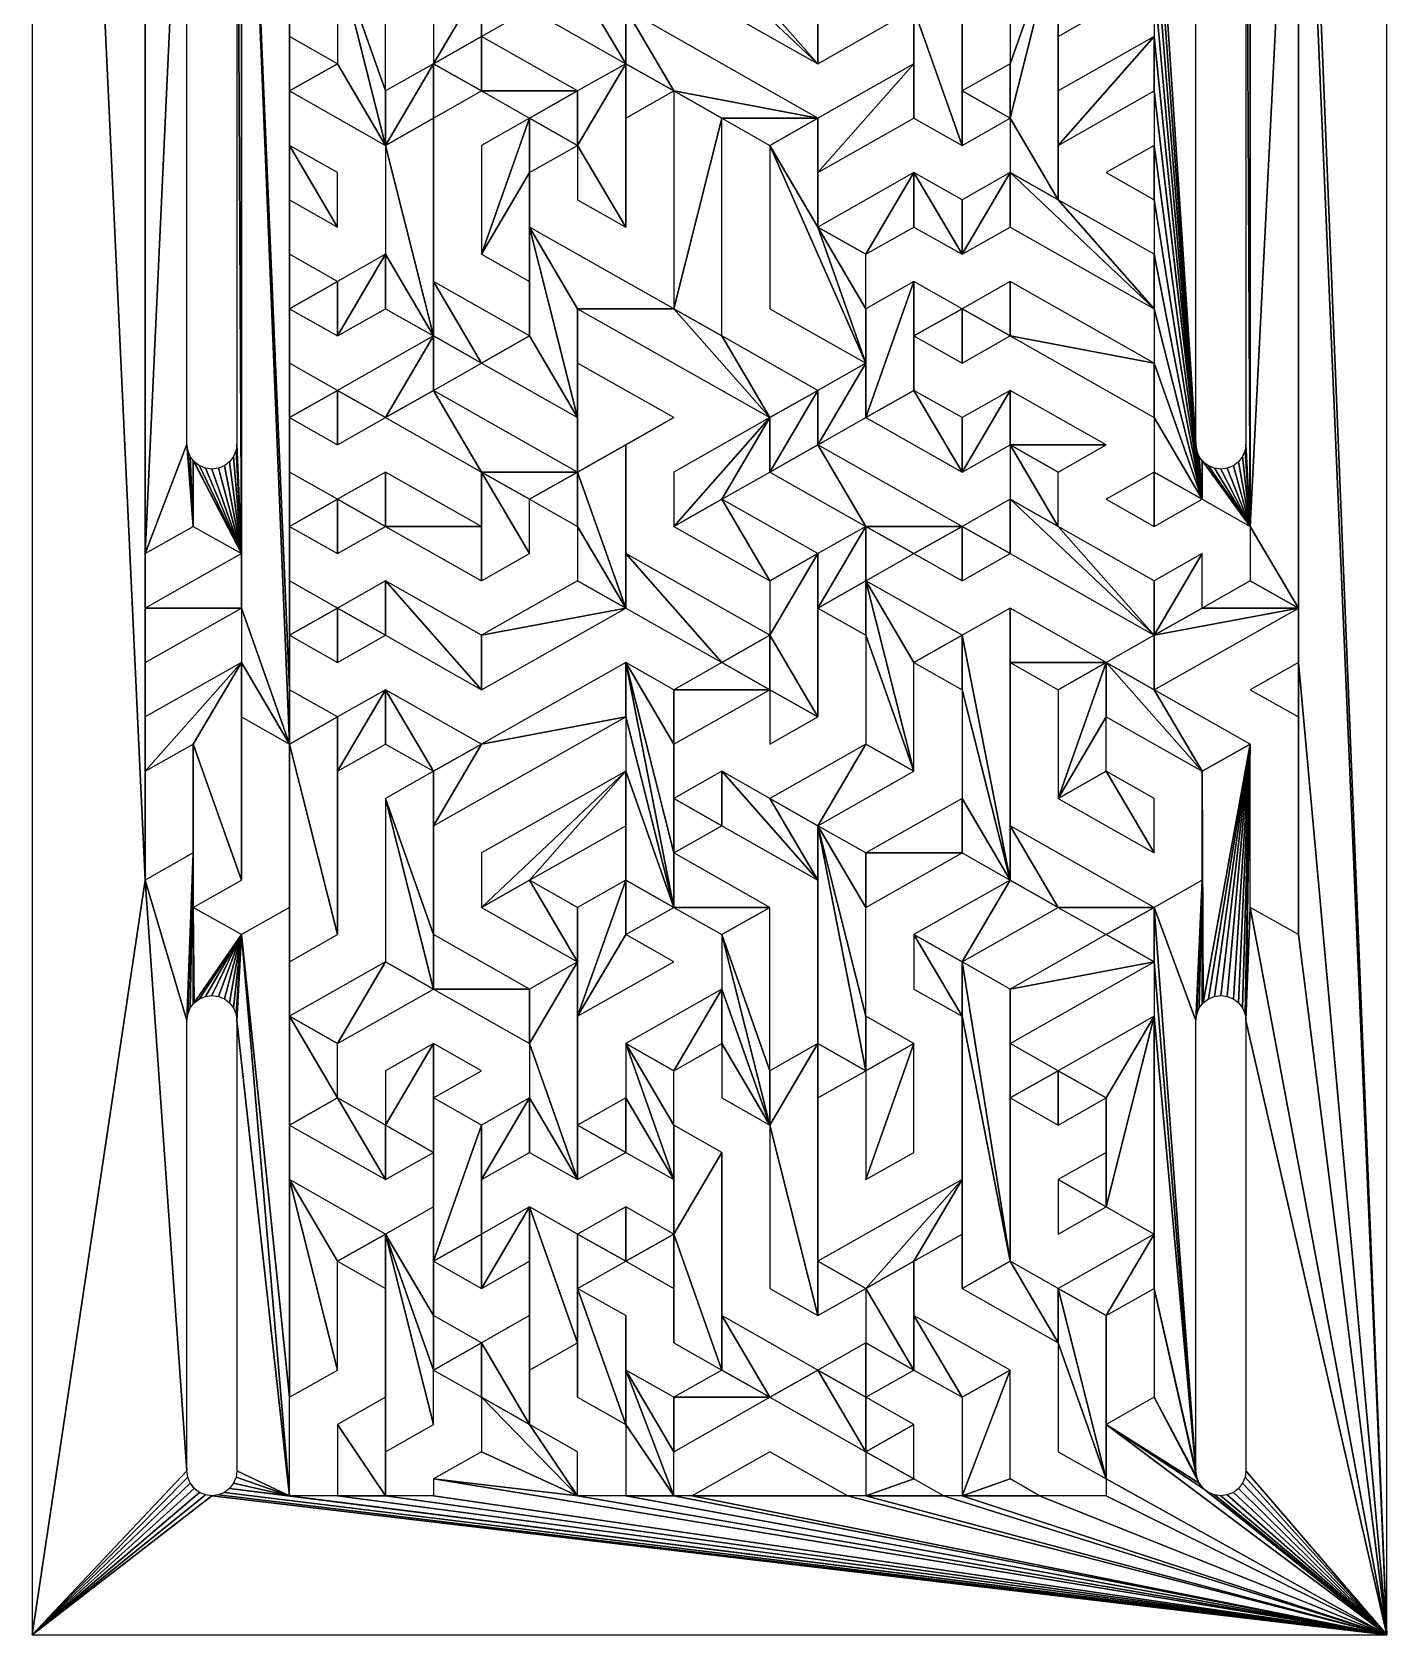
# Model space of a CAD drawing. Header units: millimetres. Extents: x 0 to 285, y 0 to 874.
# Drawn here: x 0 to 141, y 0 to 166.9 of the extents above; entities that cross this region are included whole.
import ezdxf

# ---------------------------------------------------------------- set-up
doc = ezdxf.new("R2010")
doc.units = ezdxf.units.MM
doc.layers.add('LAID_OUT_PANELS', color=134, linetype='CONTINUOUS')

# ---------------------------------------------------------------- blocks, each defined once
blk = doc.blocks.new('GROUP_4')
at = {"layer": 'LAID_OUT_PANELS'}
mesh = blk.add_polyface(dxfattribs=at)
corners = [(11.78, 112.57, 0), (11.78, 214.57, 0), (11.78, 106.91, 0), (11.78, 101.24, 0), (16.12, 206.07, 0), (16.12, 123.97, 0), (16.78, 115.41, 0), (16.21, 123.3, 0), (16.47, 122.67, 0), (16.78, 122.26, 0), (21.78, 112.57, 0), (16.88, 122.13, 0), (20.56, 122.13, 0), (20.97, 122.67, 0), (21.23, 123.3, 0), (21.32, 123.97, 0), (21.32, 206.07, 0), (21.78, 106.91, 0), (21.78, 225.91, 0), (26.78, 98.41, 0), (26.78, 109.74, 0), (26.78, 177.74, 0), (26.78, 132.41, 0), (26.78, 126.74, 0), (31.78, 129.57, 0), (26.78, 121.07, 0), (31.78, 123.91, 0), (36.78, 126.74, 0), (26.78, 160.74, 0), (26.78, 166.41, 0), (26.78, 143.74, 0), (26.78, 149.41, 0), (26.78, 155.07, 0), (31.78, 146.57, 0), (31.78, 152.24, 0), (26.78, 138.07, 0), (31.78, 140.91, 0), (31.78, 135.24, 0), (36.78, 143.74, 0), (36.78, 138.07, 0), (26.78, 92.74, 0), (21.78, 214.57, 0), (0, 0, 0), (11.78, 78.57, 0), (0, 330, 0), (11.78, 225.91, 0)]
mesh.append_faces([[corners[k] for k in face] for face in [(32, 33, 34)]], dxfattribs={"vtx0": -1})
mesh.append_faces([[corners[k] for k in face] for face in [(0, 1, 2), (4, 0, 5), (5, 6, 7), (7, 6, 8), (8, 6, 9), (9, 10, 11), (12, 10, 13), (13, 10, 14), (14, 10, 15), (15, 10, 16), (22, 23, 24), (23, 22, 25), (28, 31, 32), (33, 32, 31), (30, 35, 36), (36, 37, 38), (42, 43, 44)]], dxfattribs={"vtx0": -1, "vtx1": -1})
mesh.append_faces([[corners[k] for k in face] for face in [(2, 1, 3), (10, 17, 18), (19, 20, 21), (28, 29, 30), (29, 20, 22), (29, 22, 30), (17, 40, 41), (41, 40, 19), (20, 25, 22), (45, 43, 3)]], dxfattribs={"vtx0": -1, "vtx1": -1, "vtx2": -1})
mesh.append_faces([[corners[k] for k in face] for face in [(24, 23, 26), (24, 26, 27), (28, 30, 31), (20, 29, 21), (30, 22, 35), (36, 35, 37), (38, 37, 39)]], dxfattribs={"vtx0": -1, "vtx2": -1})
mesh = blk.add_polyface(dxfattribs=at)
corners = [(11.78, 242.91, 0), (11.78, 237.24, 0), (16.78, 240.07, 0), (11.78, 225.91, 0), (11.78, 231.57, 0), (11.78, 214.57, 0), (16.12, 206.07, 0), (16.78, 217.41, 0), (16.21, 206.75, 0), (16.47, 207.37, 0), (16.78, 207.78, 0), (16.88, 207.91, 0), (16.78, 223.07, 0), (21.78, 225.91, 0), (17.42, 208.32, 0), (18.05, 208.58, 0), (18.72, 208.67, 0), (19.39, 208.58, 0), (20.02, 208.32, 0), (20.56, 207.91, 0), (20.97, 207.37, 0), (21.23, 206.75, 0), (21.32, 206.07, 0), (31.78, 242.91, 0), (26.78, 240.07, 0), (26.78, 234.41, 0), (21.78, 231.57, 0), (16.78, 234.41, 0), (21.78, 220.24, 0), (26.78, 223.07, 0), (26.78, 211.74, 0), (26.78, 228.74, 0), (21.78, 214.57, 0), (26.78, 206.07, 0), (31.78, 208.91, 0), (31.78, 220.24, 0), (31.78, 225.91, 0), (36.78, 223.07, 0), (0, 330, 0), (11.78, 78.57, 0)]
mesh.append_faces([[corners[k] for k in face] for face in [(0, 1, 2), (26, 24, 27)]], dxfattribs={"vtx0": -1})
mesh.append_faces([[corners[k] for k in face] for face in [(1, 3, 4), (5, 6, 7), (12, 4, 3), (4, 12, 13), (25, 30, 31), (32, 33, 30), (31, 35, 36)]], dxfattribs={"vtx0": -1, "vtx1": -1})
mesh.append_faces([[corners[k] for k in face] for face in [(1, 0, 3), (13, 7, 11), (23, 24, 25), (24, 26, 28), (24, 30, 25), (30, 34, 31), (38, 39, 0)]], dxfattribs={"vtx0": -1, "vtx1": -1, "vtx2": -1})
mesh.append_faces([[corners[k] for k in face] for face in [(7, 6, 8), (7, 8, 9), (7, 9, 10), (7, 10, 11), (13, 12, 7), (13, 11, 14), (13, 14, 15), (13, 15, 16), (13, 16, 17), (13, 17, 18), (13, 18, 19), (13, 19, 20), (13, 20, 21), (13, 21, 22), (24, 28, 29), (24, 29, 30), (30, 33, 34), (31, 34, 35), (36, 35, 37)]], dxfattribs={"vtx0": -1, "vtx2": -1})
mesh = blk.add_polyface(dxfattribs=at)
corners = [(96.78, 172.07, 0), (96.78, 155.07, 0), (96.78, 160.74, 0), (101.78, 157.91, 0), (101.78, 163.57, 0), (96.78, 189.07, 0), (86.78, 177.74, 0), (106.78, 189.07, 0), (101.78, 203.24, 0), (111.78, 214.57, 0), (96.78, 206.07, 0), (111.78, 208.91, 0), (116.78, 206.07, 0), (111.78, 203.24, 0), (101.78, 174.91, 0), (116.78, 189.07, 0), (96.78, 177.74, 0), (106.78, 177.74, 0), (106.78, 149.41, 0), (116.78, 183.41, 0), (116.78, 177.74, 0), (111.78, 174.91, 0), (116.78, 172.07, 0), (106.78, 160.74, 0), (106.78, 172.07, 0), (106.78, 155.07, 0), (116.78, 166.41, 0), (116.78, 160.74, 0), (106.78, 166.41, 0), (111.78, 169.24, 0), (91.78, 208.91, 0), (86.78, 206.07, 0), (111.78, 197.57, 0), (116.78, 200.41, 0), (116.78, 211.74, 0), (121.78, 214.57, 0), (121.12, 206.07, 0), (121.12, 123.97, 0), (121.21, 206.75, 0), (141, 330, 0), (131.78, 225.91, 0), (141, 0), (126.32, 206.07, 0), (126.78, 115.41, 0), (126.78, 217.41, 0), (131.78, 214.57, 0)]
mesh.append_faces([[corners[k] for k in face] for face in [(12, 11, 13), (14, 15, 16), (24, 28, 29), (15, 30, 31)]], dxfattribs={"vtx0": -1})
mesh.append_faces([[corners[k] for k in face] for face in [(0, 1, 2), (2, 3, 4), (17, 23, 24), (23, 25, 26), (28, 24, 23), (30, 15, 10), (8, 15, 32), (32, 15, 33), (33, 15, 12), (34, 15, 35), (36, 15, 37), (39, 40, 41), (20, 37, 19), (44, 43, 45)]], dxfattribs={"vtx0": -1, "vtx1": -1})
mesh.append_faces([[corners[k] for k in face] for face in [(15, 14, 17), (17, 4, 3), (17, 3, 18), (18, 23, 17), (10, 15, 8), (12, 15, 34), (35, 15, 36), (19, 37, 15), (42, 43, 44)]], dxfattribs={"vtx0": -1, "vtx1": -1, "vtx2": -1})
mesh.append_faces([[corners[k] for k in face] for face in [(5, 6, 7), (8, 9, 10), (9, 8, 11), (17, 14, 4), (15, 17, 19), (26, 25, 27), (35, 36, 38)]], dxfattribs={"vtx0": -1, "vtx2": -1})
mesh.append_faces([[corners[k] for k in face] for face in [(20, 21, 22)]], dxfattribs={"vtx2": -1})
mesh = blk.add_polyface(dxfattribs=at)
corners = [(16.12, 206.07, 0), (11.78, 214.57, 0), (11.78, 112.57, 0), (21.78, 225.91, 0), (21.78, 106.91, 0), (21.78, 231.57, 0), (21.32, 206.07, 0), (21.78, 112.57, 0), (26.78, 166.41, 0), (26.78, 160.74, 0), (31.78, 163.57, 0), (36.78, 155.07, 0), (31.78, 174.91, 0), (36.78, 160.74, 0), (36.78, 177.74, 0), (41.78, 163.57, 0), (41.78, 157.91, 0), (21.78, 220.24, 0), (26.78, 183.41, 0), (26.78, 177.74, 0), (31.78, 180.57, 0), (26.78, 206.07, 0), (21.78, 214.57, 0), (26.78, 98.41, 0), (26.78, 200.41, 0), (36.78, 194.74, 0), (31.78, 191.91, 0), (36.78, 183.41, 0), (36.78, 189.07, 0), (26.78, 194.74, 0), (36.78, 206.07, 0), (36.78, 200.41, 0), (41.78, 191.91, 0), (41.78, 197.57, 0), (41.78, 180.57, 0), (46.78, 189.07, 0), (11.78, 242.91, 0), (11.78, 78.57, 0), (11.78, 225.91, 0), (11.78, 101.24, 0)]
mesh.append_faces([[corners[k] for k in face] for face in [(20, 25, 26)]], dxfattribs={"vtx0": -1})
mesh.append_faces([[corners[k] for k in face] for face in [(3, 4, 5), (8, 9, 10), (10, 11, 12), (13, 11, 15), (12, 18, 19), (18, 12, 20), (21, 18, 24), (29, 24, 18), (24, 29, 30), (34, 27, 14), (27, 34, 35), (38, 39, 1)]], dxfattribs={"vtx0": -1, "vtx1": -1})
mesh.append_faces([[corners[k] for k in face] for face in [(0, 1, 2), (3, 6, 7), (12, 11, 13), (15, 11, 16), (17, 5, 4), (21, 22, 19), (19, 22, 23), (21, 19, 18), (25, 20, 12), (25, 12, 14), (25, 14, 27), (30, 25, 28), (36, 37, 38)]], dxfattribs={"vtx0": -1, "vtx1": -1, "vtx2": -1})
mesh.append_faces([[corners[k] for k in face] for face in [(10, 9, 11), (12, 13, 14), (25, 27, 28), (30, 29, 31), (30, 31, 25), (30, 28, 32), (30, 32, 33), (4, 22, 17)]], dxfattribs={"vtx0": -1, "vtx2": -1})
mesh = blk.add_polyface(dxfattribs=at)
corners = [(101.78, 129.57, 0), (96.78, 121.07, 0), (101.78, 123.91, 0), (111.78, 123.91, 0), (106.78, 121.07, 0), (106.78, 115.41, 0), (106.78, 160.74, 0), (106.78, 149.41, 0), (106.78, 155.07, 0), (116.78, 155.07, 0), (111.78, 152.24, 0), (116.78, 149.41, 0), (101.78, 152.24, 0), (101.78, 146.57, 0), (116.78, 138.07, 0), (101.78, 157.91, 0), (116.78, 143.74, 0), (96.78, 138.07, 0), (101.78, 135.24, 0), (101.78, 140.91, 0), (116.78, 132.41, 0), (116.78, 126.74, 0), (131.78, 214.57, 0), (141, 0), (131.78, 225.91, 0), (116.78, 121.07, 0), (121.78, 118.24, 0), (116.78, 160.74, 0), (121.12, 123.97, 0), (116.78, 166.41, 0), (116.78, 172.07, 0), (116.78, 177.74, 0), (121.17, 123.56, 0), (121.21, 123.3, 0), (121.47, 122.67, 0), (121.78, 122.26, 0), (125.56, 122.13, 0), (126.78, 115.41, 0), (125.97, 122.67, 0), (126.23, 123.3, 0), (126.32, 123.97, 0), (126.32, 206.07, 0), (131.78, 106.91, 0), (131.78, 101.24, 0)]
mesh.append_faces([[corners[k] for k in face] for face in [(0, 2, 3), (3, 2, 4), (4, 2, 5), (12, 7, 15), (7, 14, 16), (17, 18, 19), (19, 18, 20), (22, 23, 24), (25, 26, 21), (20, 26, 14), (16, 26, 11), (9, 26, 27), (29, 28, 30), (28, 26, 32), (32, 26, 33), (33, 26, 34), (34, 26, 35), (36, 37, 38), (38, 37, 39), (39, 37, 40), (40, 37, 41)]], dxfattribs={"vtx0": -1, "vtx1": -1})
mesh.append_faces([[corners[k] for k in face] for face in [(12, 14, 7), (21, 26, 20), (14, 26, 16), (11, 26, 9), (27, 26, 28), (27, 28, 29), (30, 28, 31), (22, 37, 42)]], dxfattribs={"vtx0": -1, "vtx1": -1, "vtx2": -1})
mesh.append_faces([[corners[k] for k in face] for face in [(0, 1, 2), (6, 7, 8), (12, 13, 14), (20, 18, 21), (22, 42, 43)]], dxfattribs={"vtx0": -1, "vtx2": -1})
mesh.append_faces([[corners[k] for k in face] for face in [(9, 10, 11)]], dxfattribs={"vtx2": -1})
mesh = blk.add_polyface(dxfattribs=at)
corners = [(41.78, 163.57, 0), (46.78, 172.07, 0), (41.78, 169.24, 0), (46.78, 166.41, 0), (51.78, 169.24, 0), (46.78, 177.74, 0), (56.78, 172.07, 0), (61.78, 163.57, 0), (61.78, 169.24, 0), (66.78, 177.74, 0), (56.78, 183.41, 0), (51.78, 191.91, 0), (51.78, 186.24, 0), (56.78, 189.07, 0), (41.78, 157.91, 0), (46.78, 160.74, 0), (56.78, 160.74, 0), (51.78, 157.91, 0), (51.78, 203.24, 0), (41.78, 208.91, 0), (41.78, 197.57, 0), (41.78, 180.57, 0), (41.78, 174.91, 0), (46.78, 183.41, 0), (46.78, 189.07, 0), (46.78, 194.74, 0), (56.78, 200.41, 0), (61.78, 197.57, 0), (56.78, 206.07, 0), (61.78, 208.91, 0), (61.78, 214.57, 0), (61.78, 203.24, 0), (56.78, 155.07, 0), (61.78, 157.91, 0), (66.78, 160.74, 0), (56.78, 177.74, 0), (51.78, 180.57, 0), (66.78, 183.41, 0), (61.78, 186.24, 0), (61.78, 191.91, 0)]
mesh.append_faces([[corners[k] for k in face] for face in [(0, 1, 2), (1, 21, 22), (35, 10, 36), (13, 38, 39)]], dxfattribs={"vtx0": -1})
mesh.append_faces([[corners[k] for k in face] for face in [(5, 4, 6), (6, 8, 9), (10, 11, 12), (11, 10, 13), (3, 15, 16), (18, 19, 20), (23, 1, 5), (24, 12, 25), (25, 11, 26), (26, 27, 28), (28, 27, 29), (16, 32, 7)]], dxfattribs={"vtx0": -1, "vtx1": -1})
mesh.append_faces([[corners[k] for k in face] for face in [(1, 0, 3), (1, 4, 5), (6, 7, 8), (0, 15, 3), (21, 1, 23), (24, 21, 23), (25, 12, 11), (7, 34, 8), (10, 37, 13), (13, 37, 38)]], dxfattribs={"vtx0": -1, "vtx1": -1, "vtx2": -1})
mesh.append_faces([[corners[k] for k in face] for face in [(1, 3, 4), (6, 4, 7), (0, 14, 15), (16, 15, 17), (24, 23, 12), (26, 11, 27), (30, 27, 31), (7, 33, 34), (10, 35, 37)]], dxfattribs={"vtx0": -1, "vtx2": -1})
mesh = blk.add_polyface(dxfattribs=at)
corners = [(106.78, 87.07, 0), (111.78, 89.91, 0), (111.78, 95.57, 0), (116.78, 81.41, 0), (116.78, 87.07, 0), (116.78, 98.41, 0), (116.78, 104.07, 0), (111.78, 101.24, 0), (131.78, 106.91, 0), (121.78, 106.91, 0), (126.78, 109.74, 0), (126.78, 115.41, 0), (131.78, 101.24, 0), (141, 0), (131.78, 214.57, 0), (116.78, 115.41, 0), (116.78, 121.07, 0), (111.78, 118.24, 0), (121.78, 118.24, 0), (121.78, 122.26, 0), (121.88, 122.13, 0), (122.42, 121.72, 0), (123.05, 121.46, 0), (123.72, 121.37, 0), (124.39, 121.46, 0), (125.02, 121.72, 0), (125.56, 122.13, 0), (131.78, 95.57, 0), (126.78, 98.41, 0), (131.78, 72.91, 0), (101.78, 106.91, 0), (101.78, 101.24, 0), (106.78, 98.41, 0), (121.78, 89.91, 0), (126.78, 92.74, 0), (121.88, 65.81, 0), (101.78, 118.24, 0), (101.78, 112.57, 0), (106.78, 115.41, 0), (101.78, 123.91, 0), (116.78, 109.74, 0), (121.78, 112.57, 0)]
mesh.append_faces([[corners[k] for k in face] for face in [(1, 3, 4), (15, 16, 17), (27, 12, 28)]], dxfattribs={"vtx0": -1})
mesh.append_faces([[corners[k] for k in face] for face in [(9, 8, 10), (10, 8, 11), (19, 11, 20), (20, 11, 21), (21, 11, 22), (22, 11, 23), (23, 11, 24), (24, 11, 25), (25, 11, 26), (30, 31, 7), (5, 33, 34), (36, 38, 39), (38, 6, 40), (40, 6, 41), (41, 6, 9)]], dxfattribs={"vtx0": -1, "vtx1": -1})
mesh.append_faces([[corners[k] for k in face] for face in [(6, 8, 9), (12, 13, 14), (7, 0, 2), (7, 33, 5), (34, 33, 35), (36, 6, 38)]], dxfattribs={"vtx0": -1, "vtx1": -1, "vtx2": -1})
mesh.append_faces([[corners[k] for k in face] for face in [(0, 1, 2), (1, 0, 3), (5, 6, 7), (6, 5, 8), (16, 15, 18), (19, 18, 11), (12, 27, 29), (7, 31, 32), (7, 32, 0), (7, 2, 33), (36, 37, 6)]], dxfattribs={"vtx0": -1, "vtx2": -1})
mesh = blk.add_polyface(dxfattribs=at)
corners = [(91.78, 163.57, 0), (91.78, 157.91, 0), (91.78, 169.24, 0), (96.78, 155.07, 0), (96.78, 172.07, 0), (66.78, 177.74, 0), (61.78, 169.24, 0), (66.78, 172.07, 0), (81.78, 163.57, 0), (71.78, 174.91, 0), (66.78, 183.41, 0), (66.78, 189.07, 0), (71.78, 197.57, 0), (81.78, 169.24, 0), (86.78, 172.07, 0), (86.78, 177.74, 0), (71.78, 180.57, 0), (76.78, 177.74, 0), (76.78, 183.41, 0), (81.78, 180.57, 0), (96.78, 189.07, 0), (76.78, 206.07, 0), (76.78, 200.41, 0), (106.78, 189.07, 0), (66.78, 206.07, 0), (66.78, 200.41, 0), (71.78, 203.24, 0), (71.78, 208.91, 0), (86.78, 189.07, 0), (76.78, 194.74, 0), (81.78, 186.24, 0), (66.78, 160.74, 0), (81.78, 157.91, 0), (61.78, 186.24, 0)]
mesh.append_faces([[corners[k] for k in face] for face in [(18, 28, 29)]], dxfattribs={"vtx0": -1})
mesh.append_faces([[corners[k] for k in face] for face in [(0, 1, 2), (5, 9, 10), (9, 8, 13), (13, 2, 14), (15, 2, 4), (16, 17, 18), (19, 15, 20), (20, 21, 22), (21, 20, 23), (24, 25, 26), (26, 22, 27), (28, 18, 30), (30, 18, 19), (6, 31, 32), (33, 10, 11)]], dxfattribs={"vtx0": -1, "vtx1": -1})
mesh.append_faces([[corners[k] for k in face] for face in [(2, 3, 4), (5, 8, 9), (10, 9, 11), (11, 9, 12), (14, 2, 15), (18, 14, 19), (19, 14, 15), (26, 11, 12), (27, 22, 21)]], dxfattribs={"vtx0": -1, "vtx1": -1, "vtx2": -1})
mesh.append_faces([[corners[k] for k in face] for face in [(2, 1, 3), (5, 6, 7), (5, 7, 8), (13, 8, 2), (9, 16, 12), (16, 9, 17), (18, 17, 14), (26, 25, 11), (26, 12, 22)]], dxfattribs={"vtx0": -1, "vtx2": -1})
mesh = blk.add_polyface(dxfattribs=at)
corners = [(61.78, 146.57, 0), (56.78, 155.07, 0), (56.78, 149.41, 0), (31.78, 129.57, 0), (36.78, 126.74, 0), (41.78, 135.24, 0), (41.78, 129.57, 0), (46.78, 132.41, 0), (41.78, 140.91, 0), (41.78, 157.91, 0), (51.78, 135.24, 0), (56.78, 126.74, 0), (51.78, 146.57, 0), (51.78, 152.24, 0), (56.78, 138.07, 0), (56.78, 132.41, 0), (56.78, 121.07, 0), (66.78, 126.74, 0), (61.78, 123.91, 0), (46.78, 121.07, 0), (51.78, 118.24, 0), (36.78, 155.07, 0), (36.78, 143.74, 0), (36.78, 138.07, 0), (66.78, 138.07, 0), (76.78, 126.74, 0), (71.78, 135.24, 0), (66.78, 115.41, 0), (66.78, 121.07, 0), (46.78, 143.74, 0), (51.78, 157.91, 0), (46.78, 155.07, 0), (51.78, 140.91, 0), (56.78, 160.74, 0), (61.78, 163.57, 0), (61.78, 157.91, 0), (71.78, 157.91, 0), (66.78, 160.74, 0)]
mesh.append_faces([[corners[k] for k in face] for face in [(0, 1, 2), (27, 25, 28), (29, 30, 31)]], dxfattribs={"vtx0": -1})
mesh.append_faces([[corners[k] for k in face] for face in [(3, 4, 5), (8, 7, 10), (14, 11, 15), (15, 16, 17), (17, 16, 18), (19, 6, 4), (6, 19, 16), (22, 5, 21), (36, 24, 26)]], dxfattribs={"vtx0": -1, "vtx1": -1})
mesh.append_faces([[corners[k] for k in face] for face in [(5, 4, 6), (5, 7, 8), (10, 11, 12), (12, 11, 14), (16, 19, 20), (9, 21, 5), (24, 25, 26), (30, 29, 13), (30, 1, 33), (34, 1, 0)]], dxfattribs={"vtx0": -1, "vtx1": -1, "vtx2": -1})
mesh.append_faces([[corners[k] for k in face] for face in [(5, 6, 7), (5, 8, 9), (10, 7, 11), (10, 12, 13), (15, 11, 16), (22, 23, 5), (14, 24, 12), (24, 14, 25), (13, 29, 32), (13, 32, 10), (30, 13, 1), (34, 0, 35), (36, 37, 24)]], dxfattribs={"vtx0": -1, "vtx2": -1})
mesh = blk.add_polyface(dxfattribs=at)
corners = [(96.78, 121.07, 0), (91.78, 129.57, 0), (86.78, 126.74, 0), (96.78, 126.74, 0), (101.78, 129.57, 0), (81.78, 157.91, 0), (81.78, 152.24, 0), (91.78, 163.57, 0), (81.78, 146.57, 0), (91.78, 157.91, 0), (96.78, 160.74, 0), (96.78, 155.07, 0), (101.78, 157.91, 0), (86.78, 132.41, 0), (76.78, 155.07, 0), (76.78, 138.07, 0), (86.78, 138.07, 0), (86.78, 143.74, 0), (91.78, 152.24, 0), (91.78, 146.57, 0), (96.78, 143.74, 0), (96.78, 149.41, 0), (101.78, 152.24, 0), (101.78, 146.57, 0), (81.78, 123.91, 0), (81.78, 129.57, 0), (91.78, 140.91, 0), (91.78, 135.24, 0), (96.78, 138.07, 0), (96.78, 132.41, 0), (101.78, 135.24, 0), (71.78, 135.24, 0), (76.78, 126.74, 0), (76.78, 121.07, 0), (86.78, 115.41, 0), (66.78, 115.41, 0), (71.78, 118.24, 0), (66.78, 160.74, 0), (71.78, 157.91, 0)]
mesh.append_faces([[corners[k] for k in face] for face in [(13, 14, 15)]], dxfattribs={"vtx0": -1})
mesh.append_faces([[corners[k] for k in face] for face in [(0, 1, 2), (1, 0, 3), (3, 0, 4), (5, 6, 7), (6, 5, 8), (8, 17, 18), (18, 20, 21), (21, 20, 22), (16, 2, 26), (26, 27, 28), (31, 32, 25)]], dxfattribs={"vtx0": -1, "vtx1": -1})
mesh.append_faces([[corners[k] for k in face] for face in [(14, 13, 8), (14, 8, 5), (8, 13, 16), (13, 2, 16), (26, 2, 1), (25, 32, 33), (25, 33, 24), (32, 35, 36), (5, 37, 38)]], dxfattribs={"vtx0": -1, "vtx1": -1, "vtx2": -1})
mesh.append_faces([[corners[k] for k in face] for face in [(7, 6, 9), (10, 11, 12), (8, 16, 17), (18, 17, 19), (18, 19, 20), (22, 20, 23), (24, 13, 25), (13, 24, 2), (26, 1, 27), (28, 27, 29), (28, 29, 30), (24, 33, 34), (32, 36, 33), (5, 38, 14)]], dxfattribs={"vtx0": -1, "vtx2": -1})
mesh = blk.add_polyface(dxfattribs=at)
corners = [(16.78, 92.74, 0), (16.78, 75.74, 0), (21.78, 78.57, 0), (16.78, 115.41, 0), (16.12, 123.97, 0), (11.78, 112.57, 0), (16.78, 122.26, 0), (21.78, 112.57, 0), (16.88, 122.13, 0), (17.42, 121.72, 0), (18.05, 121.46, 0), (18.72, 121.37, 0), (19.39, 121.46, 0), (20.02, 121.72, 0), (20.56, 122.13, 0), (21.78, 106.91, 0), (11.78, 106.91, 0), (11.78, 101.24, 0), (26.78, 109.74, 0), (26.78, 98.41, 0), (26.78, 104.07, 0), (31.78, 106.91, 0), (31.78, 101.24, 0), (36.78, 104.07, 0), (36.78, 109.74, 0), (26.78, 92.74, 0), (31.78, 72.91, 0), (31.78, 95.57, 0), (31.78, 89.91, 0), (36.78, 98.41, 0), (36.78, 92.74, 0), (11.78, 78.57, 0), (11.78, 95.57, 0), (11.78, 89.91, 0), (21.78, 101.24, 0), (21.78, 95.57, 0), (26.78, 121.07, 0), (26.78, 115.41, 0), (31.78, 118.24, 0), (31.78, 112.57, 0), (36.78, 115.41, 0), (36.78, 121.07, 0)]
mesh.append_faces([[corners[k] for k in face] for face in [(3, 4, 5), (8, 7, 9), (9, 7, 10), (10, 7, 11), (11, 7, 12), (12, 7, 13), (13, 7, 14), (15, 16, 17), (16, 15, 7), (18, 20, 21), (21, 23, 24), (27, 28, 29), (32, 33, 34), (34, 25, 15), (19, 25, 27), (36, 37, 38), (38, 40, 41)]], dxfattribs={"vtx0": -1, "vtx1": -1})
mesh.append_faces([[corners[k] for k in face] for face in [(25, 26, 27), (34, 0, 2)]], dxfattribs={"vtx0": -1, "vtx1": -1, "vtx2": -1})
mesh.append_faces([[corners[k] for k in face] for face in [(0, 1, 2), (6, 3, 7), (18, 19, 20), (21, 20, 22), (21, 22, 23), (27, 26, 28), (29, 28, 30), (31, 32, 17), (32, 31, 33), (34, 33, 0), (34, 2, 35), (34, 35, 25), (36, 18, 37), (38, 37, 39), (38, 39, 40)]], dxfattribs={"vtx0": -1, "vtx2": -1})
mesh = blk.add_polyface(dxfattribs=at)
corners = [(66.78, 81.41, 0), (66.78, 87.07, 0), (66.78, 92.74, 0), (71.78, 84.24, 0), (71.78, 89.91, 0), (36.78, 109.74, 0), (36.78, 104.07, 0), (46.78, 98.41, 0), (46.78, 104.07, 0), (61.78, 106.91, 0), (56.78, 109.74, 0), (56.78, 115.41, 0), (56.78, 121.07, 0), (36.78, 98.41, 0), (36.78, 92.74, 0), (41.78, 89.91, 0), (46.78, 92.74, 0), (41.78, 84.24, 0), (61.78, 95.57, 0), (61.78, 101.24, 0), (61.78, 123.91, 0), (61.78, 112.57, 0), (46.78, 75.74, 0), (61.78, 89.91, 0), (46.78, 81.41, 0), (51.78, 78.57, 0), (61.78, 84.24, 0), (61.78, 78.57, 0), (51.78, 118.24, 0), (36.78, 87.07, 0), (41.78, 72.91, 0), (36.78, 121.07, 0), (36.78, 115.41, 0), (46.78, 115.41, 0), (46.78, 109.74, 0), (46.78, 121.07, 0), (51.78, 112.57, 0), (66.78, 98.41, 0), (76.78, 98.41, 0), (71.78, 101.24, 0), (76.78, 104.07, 0), (66.78, 75.74, 0)]
mesh.append_faces([[corners[k] for k in face] for face in [(22, 23, 24)]], dxfattribs={"vtx0": -1})
mesh.append_faces([[corners[k] for k in face] for face in [(1, 3, 4), (5, 7, 8), (8, 9, 10), (10, 9, 11), (13, 15, 16), (16, 18, 19), (20, 9, 21), (29, 30, 15), (31, 32, 33), (33, 34, 35), (19, 2, 37), (39, 21, 9), (21, 39, 40), (23, 41, 18)]], dxfattribs={"vtx0": -1, "vtx1": -1})
mesh.append_faces([[corners[k] for k in face] for face in [(11, 9, 12), (16, 15, 17), (20, 12, 9), (2, 19, 0), (18, 41, 19), (19, 41, 0)]], dxfattribs={"vtx0": -1, "vtx1": -1, "vtx2": -1})
mesh.append_faces([[corners[k] for k in face] for face in [(0, 1, 2), (1, 0, 3), (5, 6, 7), (8, 7, 9), (13, 14, 15), (16, 17, 18), (23, 25, 26), (23, 26, 27), (12, 28, 11), (15, 30, 17), (33, 32, 34), (35, 34, 36), (35, 36, 28), (37, 2, 38)]], dxfattribs={"vtx0": -1, "vtx2": -1})
mesh = blk.add_polyface(dxfattribs=at)
corners = [(76.78, 109.74, 0), (71.78, 118.24, 0), (66.78, 115.41, 0), (81.78, 112.57, 0), (76.78, 104.07, 0), (81.78, 95.57, 0), (81.78, 106.91, 0), (86.78, 115.41, 0), (86.78, 109.74, 0), (86.78, 104.07, 0), (91.78, 112.57, 0), (71.78, 89.91, 0), (71.78, 84.24, 0), (81.78, 78.57, 0), (76.78, 87.07, 0), (81.78, 84.24, 0), (86.78, 92.74, 0), (91.78, 89.91, 0), (91.78, 101.24, 0), (96.78, 104.07, 0), (96.78, 98.41, 0), (86.78, 81.41, 0), (96.78, 81.41, 0), (96.78, 87.07, 0), (101.78, 78.57, 0), (101.78, 106.91, 0), (101.78, 84.24, 0), (101.78, 101.24, 0), (81.78, 123.91, 0), (96.78, 115.41, 0), (96.78, 109.74, 0), (101.78, 112.57, 0), (101.78, 118.24, 0), (66.78, 98.41, 0), (76.78, 98.41, 0), (71.78, 101.24, 0), (76.78, 92.74, 0)]
mesh.append_faces([[corners[k] for k in face] for face in [(5, 34, 36)]], dxfattribs={"vtx0": -1})
mesh.append_faces([[corners[k] for k in face] for face in [(0, 1, 2), (1, 0, 3), (3, 6, 7), (11, 13, 14), (14, 15, 16), (16, 17, 9), (8, 18, 19), (21, 22, 23), (23, 24, 20), (19, 24, 25), (28, 7, 29), (29, 31, 32), (33, 34, 35)]], dxfattribs={"vtx0": -1, "vtx1": -1})
mesh.append_faces([[corners[k] for k in face] for face in [(3, 4, 5), (7, 6, 8), (14, 13, 15), (9, 17, 8), (20, 24, 19), (25, 24, 26), (29, 7, 10), (4, 35, 34), (34, 5, 4)]], dxfattribs={"vtx0": -1, "vtx1": -1, "vtx2": -1})
mesh.append_faces([[corners[k] for k in face] for face in [(3, 0, 4), (3, 5, 6), (8, 6, 9), (7, 8, 10), (11, 12, 13), (16, 15, 17), (8, 17, 18), (19, 18, 20), (25, 26, 27), (29, 10, 30), (29, 30, 31)]], dxfattribs={"vtx0": -1, "vtx2": -1})
mesh = blk.add_polyface(dxfattribs=at)
corners = [(101.78, 84.24, 0), (106.78, 75.74, 0), (116.78, 75.74, 0), (111.78, 72.91, 0), (116.78, 70.07, 0), (106.78, 58.74, 0), (106.78, 53.07, 0), (111.78, 55.91, 0), (116.78, 64.41, 0), (111.78, 44.57, 0), (116.78, 41.74, 0), (116.78, 36.07, 0), (101.78, 67.24, 0), (101.78, 61.57, 0), (106.78, 47.41, 0), (106.78, 41.74, 0), (111.78, 50.24, 0), (121.12, 63.97, 0), (121.78, 78.57, 0), (121.12, 17.09, 0), (121.21, 64.64, 0), (121.47, 65.27, 0), (121.78, 65.68, 0), (121.78, 89.91, 0), (121.88, 65.81, 0), (126.32, 63.97, 0), (141, 0), (126.78, 75.74, 0), (131.78, 72.91, 0), (131.78, 101.24, 0), (126.78, 92.74, 0), (122.42, 66.22, 0), (123.05, 66.48, 0), (123.72, 66.57, 0), (124.39, 66.48, 0), (125.02, 66.22, 0), (125.56, 65.81, 0), (125.97, 65.27, 0), (126.23, 64.64, 0)]
mesh.append_faces([[corners[k] for k in face] for face in [(9, 14, 15)]], dxfattribs={"vtx0": -1})
mesh.append_faces([[corners[k] for k in face] for face in [(0, 1, 2), (5, 7, 8), (12, 4, 3), (14, 9, 16), (16, 9, 7), (2, 17, 18), (17, 2, 19), (18, 22, 23), (8, 19, 4), (27, 26, 28), (30, 25, 27)]], dxfattribs={"vtx0": -1, "vtx1": -1})
mesh.append_faces([[corners[k] for k in face] for face in [(2, 3, 4), (8, 7, 9), (8, 10, 11), (4, 19, 2), (25, 26, 27), (28, 26, 29)]], dxfattribs={"vtx0": -1, "vtx1": -1, "vtx2": -1})
mesh.append_faces([[corners[k] for k in face] for face in [(2, 1, 3), (5, 6, 7), (8, 9, 10), (12, 13, 4), (18, 17, 20), (18, 20, 21), (18, 21, 22), (23, 22, 24), (30, 24, 31), (30, 31, 32), (30, 32, 33), (30, 33, 34), (30, 34, 35), (30, 35, 36), (30, 36, 37), (30, 37, 38), (30, 38, 25)]], dxfattribs={"vtx0": -1, "vtx2": -1})
mesh = blk.add_polyface(dxfattribs=at)
corners = [(11.78, 78.57, 0), (16.12, 63.97, 0), (16.78, 81.41, 0), (16.12, 17.09, 0), (16.21, 64.64, 0), (16.47, 65.27, 0), (16.78, 65.68, 0), (16.78, 92.74, 0), (16.78, 75.74, 0), (16.88, 65.81, 0), (21.78, 72.91, 0), (17.42, 66.22, 0), (18.05, 66.48, 0), (18.72, 66.57, 0), (19.39, 66.48, 0), (20.02, 66.22, 0), (20.56, 65.81, 0), (20.97, 65.27, 0), (21.23, 64.64, 0), (21.32, 63.97, 0), (26.78, 24.74, 0), (26.78, 75.74, 0), (26.78, 47.41, 0), (26.78, 53.07, 0), (26.78, 64.41, 0), (26.78, 70.07, 0), (26.78, 92.74, 0), (31.78, 72.91, 0), (31.78, 61.57, 0), (36.78, 70.07, 0), (31.78, 55.91, 0), (41.78, 67.24, 0), (36.78, 87.07, 0), (41.78, 61.57, 0), (36.78, 58.74, 0), (36.78, 53.07, 0), (36.78, 47.41, 0), (26.78, 14.49, 0)]
mesh.append_faces([[corners[k] for k in face] for face in [(0, 1, 2), (1, 0, 3), (2, 6, 7), (9, 8, 6), (8, 9, 10), (21, 25, 26), (24, 28, 29), (28, 24, 30), (29, 31, 32), (30, 36, 35)]], dxfattribs={"vtx0": -1, "vtx1": -1})
mesh.append_faces([[corners[k] for k in face] for face in [(7, 6, 8), (21, 20, 22), (21, 23, 24), (23, 30, 24), (19, 37, 10)]], dxfattribs={"vtx0": -1, "vtx1": -1, "vtx2": -1})
mesh.append_faces([[corners[k] for k in face] for face in [(2, 1, 4), (2, 4, 5), (2, 5, 6), (10, 9, 11), (10, 11, 12), (10, 12, 13), (10, 13, 14), (10, 14, 15), (10, 15, 16), (10, 16, 17), (10, 17, 18), (10, 18, 19), (20, 21, 10), (21, 22, 23), (21, 24, 25), (26, 25, 27), (29, 28, 31), (30, 23, 36)]], dxfattribs={"vtx0": -1, "vtx2": -1})
mesh.append_faces([[corners[k] for k in face] for face in [(33, 34, 35)]], dxfattribs={"vtx2": -1})
mesh = blk.add_polyface(dxfattribs=at)
corners = [(66.78, 70.07, 0), (61.78, 72.91, 0), (56.78, 64.41, 0), (61.78, 89.91, 0), (46.78, 75.74, 0), (51.78, 78.57, 0), (56.78, 70.07, 0), (56.78, 75.74, 0), (36.78, 87.07, 0), (41.78, 67.24, 0), (41.78, 72.91, 0), (51.78, 67.24, 0), (51.78, 61.57, 0), (36.78, 53.07, 0), (36.78, 47.41, 0), (41.78, 50.24, 0), (41.78, 61.57, 0), (41.78, 55.91, 0), (46.78, 58.74, 0), (56.78, 47.41, 0), (56.78, 53.07, 0), (61.78, 50.24, 0), (61.78, 55.91, 0), (66.78, 47.41, 0), (61.78, 61.57, 0), (66.78, 53.07, 0), (66.78, 58.74, 0), (71.78, 67.24, 0), (41.78, 38.91, 0), (46.78, 53.07, 0), (46.78, 47.41, 0), (51.78, 55.91, 0), (51.78, 50.24, 0), (61.78, 78.57, 0), (66.78, 75.74, 0), (66.78, 81.41, 0), (76.78, 75.74, 0), (66.78, 41.74, 0), (71.78, 50.24, 0)]
mesh.append_faces([[corners[k] for k in face] for face in [(16, 17, 18)]], dxfattribs={"vtx0": -1})
mesh.append_faces([[corners[k] for k in face] for face in [(6, 5, 4), (5, 6, 7), (10, 9, 11), (11, 12, 6), (20, 21, 22), (22, 23, 24), (24, 26, 27), (17, 28, 29), (29, 30, 31), (31, 19, 12), (7, 2, 33), (35, 34, 36), (25, 37, 38)]], dxfattribs={"vtx0": -1, "vtx1": -1})
mesh.append_faces([[corners[k] for k in face] for face in [(3, 4, 5), (8, 9, 10), (13, 15, 16), (16, 15, 17), (24, 23, 25), (15, 28, 17), (12, 19, 6), (6, 19, 7), (7, 19, 2), (33, 2, 1), (33, 34, 3)]], dxfattribs={"vtx0": -1, "vtx1": -1, "vtx2": -1})
mesh.append_faces([[corners[k] for k in face] for face in [(11, 9, 12), (13, 14, 15), (19, 20, 2), (20, 19, 21), (22, 21, 23), (24, 25, 26), (31, 30, 32), (31, 32, 19), (33, 1, 34)]], dxfattribs={"vtx0": -1, "vtx2": -1})
mesh.append_faces([[corners[k] for k in face] for face in [(0, 1, 2)]], dxfattribs={"vtx1": -1})
mesh = blk.add_polyface(dxfattribs=at)
corners = [(96.78, 47.41, 0), (96.78, 36.07, 0), (96.78, 64.41, 0), (101.78, 38.91, 0), (96.78, 70.07, 0), (81.78, 84.24, 0), (81.78, 78.57, 0), (81.78, 61.57, 0), (91.78, 72.91, 0), (91.78, 67.24, 0), (101.78, 78.57, 0), (106.78, 75.74, 0), (101.78, 84.24, 0), (101.78, 55.91, 0), (101.78, 61.57, 0), (106.78, 58.74, 0), (106.78, 53.07, 0), (76.78, 53.07, 0), (71.78, 61.57, 0), (71.78, 55.91, 0), (71.78, 67.24, 0), (71.78, 72.91, 0), (76.78, 58.74, 0), (81.78, 33.24, 0), (81.78, 38.91, 0), (81.78, 55.91, 0), (86.78, 58.74, 0), (86.78, 64.41, 0), (91.78, 61.57, 0), (86.78, 47.41, 0), (91.78, 50.24, 0), (101.78, 67.24, 0), (86.78, 75.74, 0), (86.78, 81.41, 0), (96.78, 81.41, 0), (96.78, 87.07, 0), (66.78, 58.74, 0), (76.78, 75.74, 0), (66.78, 75.74, 0)]
mesh.append_faces([[corners[k] for k in face] for face in [(2, 8, 9), (17, 18, 19), (28, 29, 30)]], dxfattribs={"vtx0": -1})
mesh.append_faces([[corners[k] for k in face] for face in [(0, 1, 2), (8, 4, 10), (13, 14, 3), (14, 13, 15), (20, 17, 21), (22, 17, 7), (27, 26, 28), (5, 32, 33), (32, 5, 27), (37, 21, 22)]], dxfattribs={"vtx0": -1, "vtx1": -1})
mesh.append_faces([[corners[k] for k in face] for face in [(2, 1, 3), (2, 3, 4), (8, 2, 4), (10, 11, 12), (18, 17, 20), (21, 17, 22), (7, 17, 23), (7, 23, 24), (7, 26, 5), (5, 26, 27), (31, 3, 14)]], dxfattribs={"vtx0": -1, "vtx1": -1, "vtx2": -1})
mesh.append_faces([[corners[k] for k in face] for face in [(5, 6, 7), (10, 4, 11), (15, 13, 16), (7, 24, 25), (7, 25, 26), (28, 26, 29), (3, 31, 4), (33, 32, 34), (35, 34, 10), (20, 36, 18), (37, 38, 21)]], dxfattribs={"vtx0": -1, "vtx2": -1})
mesh = blk.add_polyface(dxfattribs=at)
corners = [(36.78, 14.49, 0), (36.78, 24.74, 0), (31.78, 21.91, 0), (36.78, 19.07, 0), (31.78, 27.57, 0), (26.78, 47.41, 0), (26.78, 24.74, 0), (31.78, 38.91, 0), (36.78, 41.74, 0), (36.78, 36.07, 0), (41.78, 21.91, 0), (41.78, 27.57, 0), (41.78, 33.24, 0), (46.78, 30.41, 0), (46.78, 24.74, 0), (11.78, 78.57, 0), (0, 0, 0), (16.12, 17.09, 0), (16.21, 16.42, 0), (16.47, 15.79, 0), (16.88, 15.26, 0), (17.42, 14.84, 0), (18.05, 14.58, 0), (18.72, 14.49, 0), (16.78, 15.38, 0), (20.56, 15.26, 0), (26.78, 14.49, 0), (20.97, 15.79, 0), (21.23, 16.42, 0), (21.32, 17.09, 0), (21.32, 63.97, 0), (21.78, 72.91, 0), (31.78, 14.49, 0), (41.78, 16.24, 0), (56.78, 14.49, 0), (46.78, 19.07, 0), (46.78, 36.07, 0), (46.78, 41.74, 0), (41.78, 38.91, 0), (41.78, 44.57, 0), (41.78, 50.24, 0), (46.78, 53.07, 0), (46.78, 47.41, 0)]
mesh.append_faces([[corners[k] for k in face] for face in [(19, 20, 24)]], dxfattribs={"vtx0": -1})
mesh.append_faces([[corners[k] for k in face] for face in [(4, 5, 6), (5, 7, 8), (17, 16, 18), (18, 16, 19), (20, 16, 21), (21, 16, 22), (22, 16, 23), (25, 26, 27), (27, 26, 28), (28, 26, 29), (29, 26, 30), (32, 0, 2), (33, 34, 35), (36, 37, 38), (39, 38, 40)]], dxfattribs={"vtx0": -1, "vtx1": -1})
mesh.append_faces([[corners[k] for k in face] for face in [(8, 1, 3), (8, 11, 12), (15, 16, 17), (19, 16, 20), (41, 38, 37)]], dxfattribs={"vtx0": -1, "vtx1": -1, "vtx2": -1})
mesh.append_faces([[corners[k] for k in face] for face in [(0, 1, 2), (1, 0, 3), (5, 4, 7), (8, 7, 9), (8, 9, 1), (8, 3, 10), (8, 10, 11), (11, 13, 12), (13, 11, 14), (31, 26, 6), (12, 39, 8), (39, 12, 38), (41, 37, 42)]], dxfattribs={"vtx0": -1, "vtx2": -1})
mesh = blk.add_polyface(dxfattribs=at)
corners = [(101.78, 38.91, 0), (96.78, 36.07, 0), (106.78, 30.41, 0), (106.78, 36.07, 0), (101.78, 27.57, 0), (96.78, 14.49, 0), (101.78, 16.24, 0), (111.78, 33.24, 0), (116.78, 41.74, 0), (116.78, 36.07, 0), (111.78, 16.24, 0), (106.78, 19.07, 0), (111.78, 21.91, 0), (84.86, 14.49, 0), (141, 0), (86.78, 14.49, 0), (94.86, 14.49, 0), (104.86, 14.49, 0), (111.78, 14.49, 0), (121.88, 15.26, 0), (121.47, 15.79, 0), (116.78, 24.74, 0), (121.21, 16.42, 0), (121.12, 17.09, 0), (116.78, 64.41, 0), (121.78, 15.38, 0), (122.42, 14.84, 0), (123.05, 14.58, 0), (123.72, 14.49, 0), (124.39, 14.58, 0), (125.02, 14.84, 0), (125.56, 15.26, 0), (125.97, 15.79, 0), (126.23, 16.42, 0), (126.32, 17.09, 0), (126.32, 63.97, 0)]
mesh.append_faces([[corners[k] for k in face] for face in [(10, 2, 11), (20, 19, 25)]], dxfattribs={"vtx0": -1})
mesh.append_faces([[corners[k] for k in face] for face in [(0, 2, 3), (4, 5, 6), (7, 10, 12), (13, 14, 15), (16, 14, 5), (17, 14, 18), (18, 14, 10), (12, 20, 21), (21, 22, 9), (19, 14, 26), (26, 14, 27), (27, 14, 28), (28, 14, 29), (29, 14, 30), (30, 14, 31), (31, 14, 32), (32, 14, 33), (33, 14, 34), (34, 14, 35)]], dxfattribs={"vtx0": -1, "vtx1": -1})
mesh.append_faces([[corners[k] for k in face] for face in [(2, 10, 3), (3, 10, 7), (15, 14, 16), (5, 14, 17), (10, 14, 12), (12, 14, 19), (12, 19, 20), (9, 23, 24)]], dxfattribs={"vtx0": -1, "vtx1": -1, "vtx2": -1})
mesh.append_faces([[corners[k] for k in face] for face in [(0, 1, 2), (7, 8, 3), (8, 7, 9), (5, 17, 6), (21, 20, 22), (9, 22, 23)]], dxfattribs={"vtx0": -1, "vtx2": -1})
mesh = blk.add_polyface(dxfattribs=at)
corners = [(61.78, 21.91, 0), (56.78, 36.07, 0), (56.78, 24.74, 0), (61.78, 33.24, 0), (56.78, 19.07, 0), (51.78, 21.91, 0), (56.78, 14.49, 0), (51.78, 33.24, 0), (46.78, 30.41, 0), (51.78, 27.57, 0), (51.78, 38.91, 0), (66.78, 19.07, 0), (66.78, 24.74, 0), (61.78, 27.57, 0), (18.72, 14.49, 0), (0, 0, 0), (141, 0), (19.39, 14.58, 0), (20.02, 14.84, 0), (20.56, 15.26, 0), (26.78, 14.49, 0), (31.78, 14.49, 0), (36.78, 14.49, 0), (46.78, 19.07, 0), (46.78, 24.74, 0), (61.78, 14.49, 0), (66.78, 14.49, 0), (46.78, 41.74, 0), (46.78, 36.07, 0), (51.78, 44.57, 0), (56.78, 30.41, 0), (56.78, 41.74, 0), (61.78, 38.91, 0), (61.78, 44.57, 0), (66.78, 41.74, 0), (66.78, 36.07, 0), (66.78, 30.41, 0), (71.78, 27.57, 0), (66.78, 53.07, 0), (66.78, 47.41, 0)]
mesh.append_faces([[corners[k] for k in face] for face in [(0, 1, 2), (1, 0, 3), (7, 9, 10), (14, 16, 17), (17, 16, 18), (18, 16, 19), (20, 16, 21), (23, 6, 24), (25, 26, 0), (27, 28, 29), (29, 30, 31), (31, 32, 33), (33, 32, 34), (34, 38, 39)]], dxfattribs={"vtx0": -1, "vtx1": -1})
mesh.append_faces([[corners[k] for k in face] for face in [(19, 16, 20), (21, 16, 22), (24, 6, 5), (24, 5, 8), (0, 26, 13), (29, 10, 9), (31, 2, 1)]], dxfattribs={"vtx0": -1, "vtx1": -1, "vtx2": -1})
mesh.append_faces([[corners[k] for k in face] for face in [(5, 7, 8), (7, 5, 9), (11, 12, 13), (14, 15, 16), (0, 13, 3), (13, 26, 11), (29, 28, 10), (29, 9, 30), (31, 30, 2), (31, 1, 32), (34, 32, 35), (34, 35, 36), (34, 36, 37)]], dxfattribs={"vtx0": -1, "vtx2": -1})
mesh.append_faces([[corners[k] for k in face] for face in [(4, 5, 6)]], dxfattribs={"vtx1": -1})
mesh = blk.add_polyface(dxfattribs=at)
corners = [(86.78, 36.07, 0), (81.78, 38.91, 0), (81.78, 33.24, 0), (96.78, 47.41, 0), (91.78, 38.91, 0), (96.78, 41.74, 0), (96.78, 36.07, 0), (86.78, 24.74, 0), (86.78, 30.41, 0), (81.78, 27.57, 0), (91.78, 27.57, 0), (91.78, 33.24, 0), (96.78, 24.74, 0), (101.78, 27.57, 0), (96.78, 14.49, 0), (66.78, 24.74, 0), (66.78, 19.07, 0), (76.78, 24.74, 0), (71.78, 27.57, 0), (71.78, 33.24, 0), (86.78, 19.07, 0), (91.78, 21.91, 0), (36.78, 14.49, 0), (141, 0), (41.78, 14.49, 0), (41.78, 16.24, 0), (56.78, 14.49, 0), (61.78, 14.49, 0), (66.78, 14.49, 0), (68.7, 14.49, 0), (84.86, 14.49, 0), (76.78, 19.07, 0), (86.78, 14.49, 0), (94.86, 14.49, 0), (91.78, 16.24, 0), (76.78, 53.07, 0), (76.78, 36.07, 0), (71.78, 50.24, 0), (66.78, 41.74, 0)]
mesh.append_faces([[corners[k] for k in face] for face in [(29, 30, 31), (2, 35, 36)]], dxfattribs={"vtx0": -1})
mesh.append_faces([[corners[k] for k in face] for face in [(0, 1, 2), (1, 0, 3), (8, 10, 0), (4, 10, 11), (11, 12, 13), (15, 17, 18), (19, 17, 9), (7, 20, 21), (22, 23, 24), (24, 23, 25), (26, 23, 27), (28, 23, 29), (32, 34, 20), (37, 18, 19)]], dxfattribs={"vtx0": -1, "vtx1": -1})
mesh.append_faces([[corners[k] for k in face] for face in [(3, 0, 4), (0, 10, 4), (18, 17, 19), (9, 20, 7), (25, 23, 26), (27, 23, 28), (29, 23, 30), (37, 38, 18)]], dxfattribs={"vtx0": -1, "vtx1": -1, "vtx2": -1})
mesh.append_faces([[corners[k] for k in face] for face in [(3, 4, 5), (3, 5, 6), (7, 8, 9), (8, 7, 10), (11, 10, 12), (13, 12, 14), (15, 16, 17), (9, 17, 20), (32, 33, 34), (20, 34, 21)]], dxfattribs={"vtx0": -1, "vtx2": -1})

msp = doc.modelspace()

# ---------------------------------------------------------------- block references
at = {"layer": 'LAID_OUT_PANELS'}
msp.add_blockref('GROUP_4', (0, 0, 2), dxfattribs=at)

doc.saveas('drawing.dxf')
